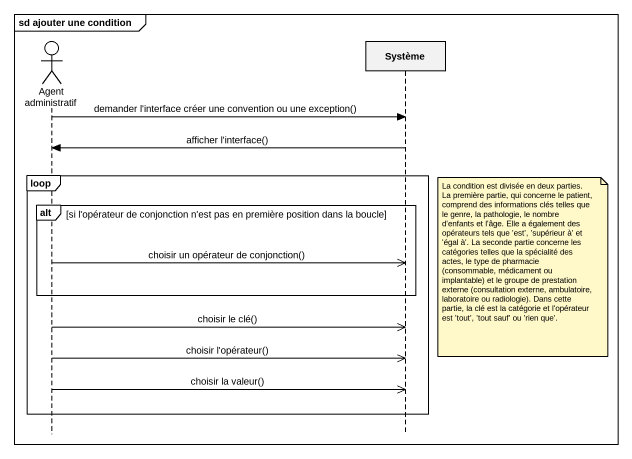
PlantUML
@startuml
mainframe sd ajouter une condition
hide footbox
actor "Agent administratif" as Agent_administratif
participant Système

Agent_administratif -> Système : demander l'interface créer une convention ou une exception()
Système -> Agent_administratif : afficher l'interface()
loop
  alt si l'opérateur de conjonction n'est pas en première position dans la boucle
    Agent_administratif ->> Système : choisir un opérateur de conjonction()
    note right of Système : La condition est divisée en deux parties. La première partie, qui concerne le patient, comprend des informations clés telles que le genre, la pathologie, le nombre d'enfants et l'âge. Elle a également des opérateurs tels que 'est', 'supérieur à' et 'égal à'. La seconde partie concerne les catégories telles que la spécialité des actes, le type de pharmacie (consommable, médicament ou implantable) et le groupe de prestation externe (consultation externe, ambulatoire, laboratoire ou radiologie). Dans cette partie, la clé est la catégorie et l'opérateur est 'tout', 'tout sauf' ou 'rien que'.
  end
  Agent_administratif ->> Système : choisir le clé()
  Agent_administratif ->> Système : choisir l'opérateur()
  Agent_administratif ->> Système : choisir la valeur()
end
@enduml
